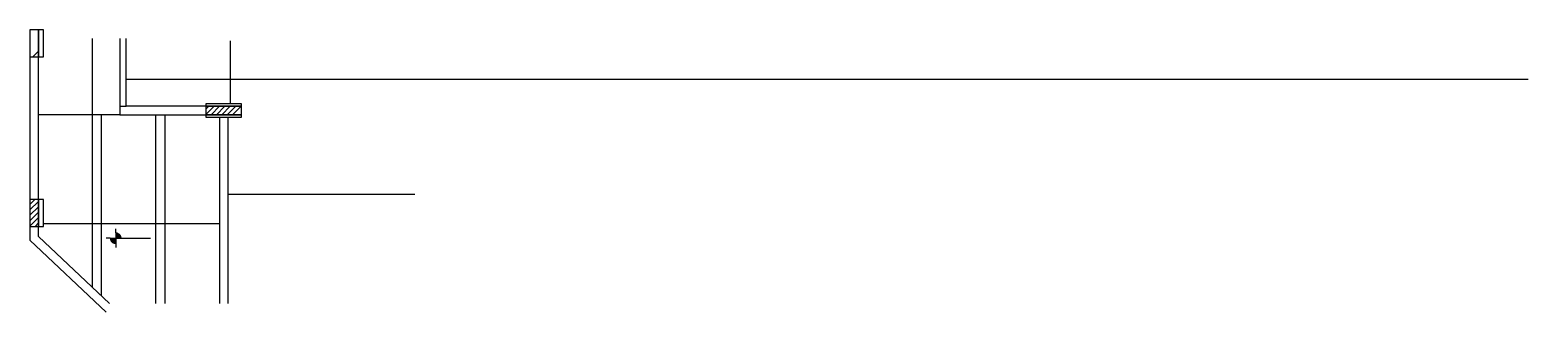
# Model space of a CAD drawing. Header units: metres. Extents: x 3821 to 7175, y 2065 to 2697.
import ezdxf

# ---------------------------------------------------------------- set-up
doc = ezdxf.new("R2010")
doc.units = ezdxf.units.M
for name, color, linetype in [('3', 7, 'Continuous'), ('7', 7, 'Continuous'), ('Painéis', 7, 'Continuous')]:
    doc.layers.add(name, color=color, linetype=linetype)

msp = doc.modelspace()

# ---------------------------------------------------------------- linework, layer by layer
at = {"layer": '3', "color": 7, "lineweight": 25}
for p, q in [((3827.4, 2637.2), (3839.7, 2649.5)), ((3839.4, 2637.2), (3839.7, 2637.4)), ((4214.7, 2507.6), (4233.3, 2526.2)), ((4214.7, 2519.6), (4221.2, 2526.2)), ((4226.3, 2507.2), (4245.3, 2526.2)), ((4238.3, 2507.2), (4257.3, 2526.2)), ((4250.3, 2507.2), (4269.3, 2526.2)), ((4262.3, 2507.2), (4281.3, 2526.2)), ((4274.4, 2507.2), (4293.4, 2526.2)), ((3820.7, 2305.9), (3831.9, 2317.2)), ((3820.7, 2293.9), (3839.7, 2312.9)), ((3820.7, 2281.9), (3839.7, 2300.9)), ((3820.7, 2269.8), (3839.7, 2288.8)), ((3820.7, 2257.8), (3839.7, 2276.8)), ((3832, 2257.2), (3839.7, 2264.8)), ((4012.8, 2242.9), (4012.8, 2251.4)), ((4000.3, 2230.4), (3991.6, 2230.4)), ((4000.3, 2230.4), (4025.3, 2230.4)), ((4012.8, 2229.6), (4000.3, 2229.6)), ((4012.8, 2228.8), (4000.4, 2228.8)), ((4012.8, 2228), (4000.5, 2228)), ((4012.8, 2227.2), (4000.7, 2227.2)), ((4012.8, 2226.4), (4000.9, 2226.4)), ((4012.8, 2225.6), (4001.2, 2225.6)), ((4012.8, 2224.8), (4001.6, 2224.8)), ((4012.8, 2224), (4002, 2224)), ((4012.8, 2223.2), (4002.5, 2223.2)), ((4012.8, 2222.4), (4003.1, 2222.4)), ((4012.8, 2221.6), (4003.8, 2221.6)), ((4012.8, 2220.9), (4004.7, 2220.9)), ((4012.8, 2220.1), (4005.7, 2220.1)), ((4012.8, 2219.3), (4007, 2219.3)), ((4012.8, 2218.5), (4008.9, 2218.5)), ((4012.8, 2242.9), (4012.8, 2217.9)), ((4012.8, 2242.3), (4016.6, 2242.3)), ((4012.8, 2241.5), (4018.5, 2241.5)), ((4012.8, 2240.7), (4019.9, 2240.7)), ((4012.8, 2239.9), (4020.9, 2239.9)), ((4012.8, 2239.1), (4021.7, 2239.1)), ((4012.8, 2238.3), (4022.4, 2238.3)), ((4012.8, 2237.5), (4023, 2237.5)), ((4012.8, 2236.7), (4023.6, 2236.7)), ((4012.8, 2235.9), (4024, 2235.9)), ((4012.8, 2235.1), (4024.3, 2235.1)), ((4012.8, 2234.3), (4024.6, 2234.3)), ((4012.8, 2233.5), (4024.9, 2233.5)), ((4012.8, 2232.7), (4025.1, 2232.7)), ((4012.8, 2232), (4025.2, 2232)), ((4012.8, 2231.2), (4025.3, 2231.2)), ((4012.8, 2217.9), (4012.8, 2209.6)), ((4025.3, 2230.4), (4090.6, 2230.4))]:
    msp.add_line(p, q, dxfattribs=at)
for points in [[(4022.2, 2678.2), (4022.2, 2507.2)], [(4036.2, 2526.2), (4036.2, 2678.2)], [(3820.7, 2637.2), (3820.7, 2317.2)], [(3839.7, 2317.2), (3839.7, 2637.2)], [(4022.2, 2526.2), (4036.2, 2526.2)], [(4214.7, 2526.2), (4036.2, 2526.2)], [(4022.2, 2507.2), (4214.7, 2507.2)], [(4245.2, 2501.7), (4245.2, 2084.2)], [(4264.2, 2084.2), (4264.2, 2501.7)], [(3820.7, 2257.2), (3820.7, 2226.5)], [(3839.7, 2234.6), (3839.7, 2257.2)], [(3820.7, 2226.5), (3991.1, 2065.2)], [(3998.6, 2084.2), (3839.7, 2234.6)]]:
    msp.add_lwpolyline(points, dxfattribs=at)
at = {"layer": '7', "color": 7, "lineweight": 25}
for points in [[(3820.7, 2637.2), (3839.7, 2637.2), (3839.7, 2697.2), (3820.7, 2697.2), (3820.7, 2637.2)], [(3850.7, 2697.2), (3839.7, 2697.2), (3839.7, 2637.2), (3850.7, 2637.2), (3850.7, 2697.2)], [(4294.7, 2531.7), (4214.7, 2531.7), (4214.7, 2526.2), (4294.7, 2526.2), (4294.7, 2531.7)], [(4214.7, 2507.2), (4294.7, 2507.2), (4294.7, 2526.2), (4214.7, 2526.2), (4214.7, 2507.2)], [(4294.7, 2507.2), (4214.7, 2507.2), (4214.7, 2501.7), (4294.7, 2501.7), (4294.7, 2507.2)], [(3820.7, 2257.2), (3839.7, 2257.2), (3839.7, 2317.2), (3820.7, 2317.2), (3820.7, 2257.2)], [(3850.7, 2317.2), (3839.7, 2317.2), (3839.7, 2257.2), (3850.7, 2257.2), (3850.7, 2317.2)]]:
    msp.add_lwpolyline(points, dxfattribs=at)
at = {"layer": 'Painéis', "color": 7, "lineweight": 25}
for p, q in [((3960.7, 2120.1), (3960.7, 2678.2)), ((4269.2, 2672.7), (4269.2, 2531.7)), ((4036.2, 2586.7), (7175.2, 2586.7)), ((4021.7, 2507.2), (3839.7, 2507.2)), ((3980.7, 2101.2), (3980.7, 2507.2)), ((4102.7, 2084.2), (4102.7, 2507.2)), ((4123.2, 2084.2), (4123.2, 2507.2)), ((4682.1, 2328.2), (4264.1, 2328.2)), ((3850.7, 2263.2), (4245.2, 2263.2))]:
    msp.add_line(p, q, dxfattribs=at)

doc.saveas('drawing.dxf')
